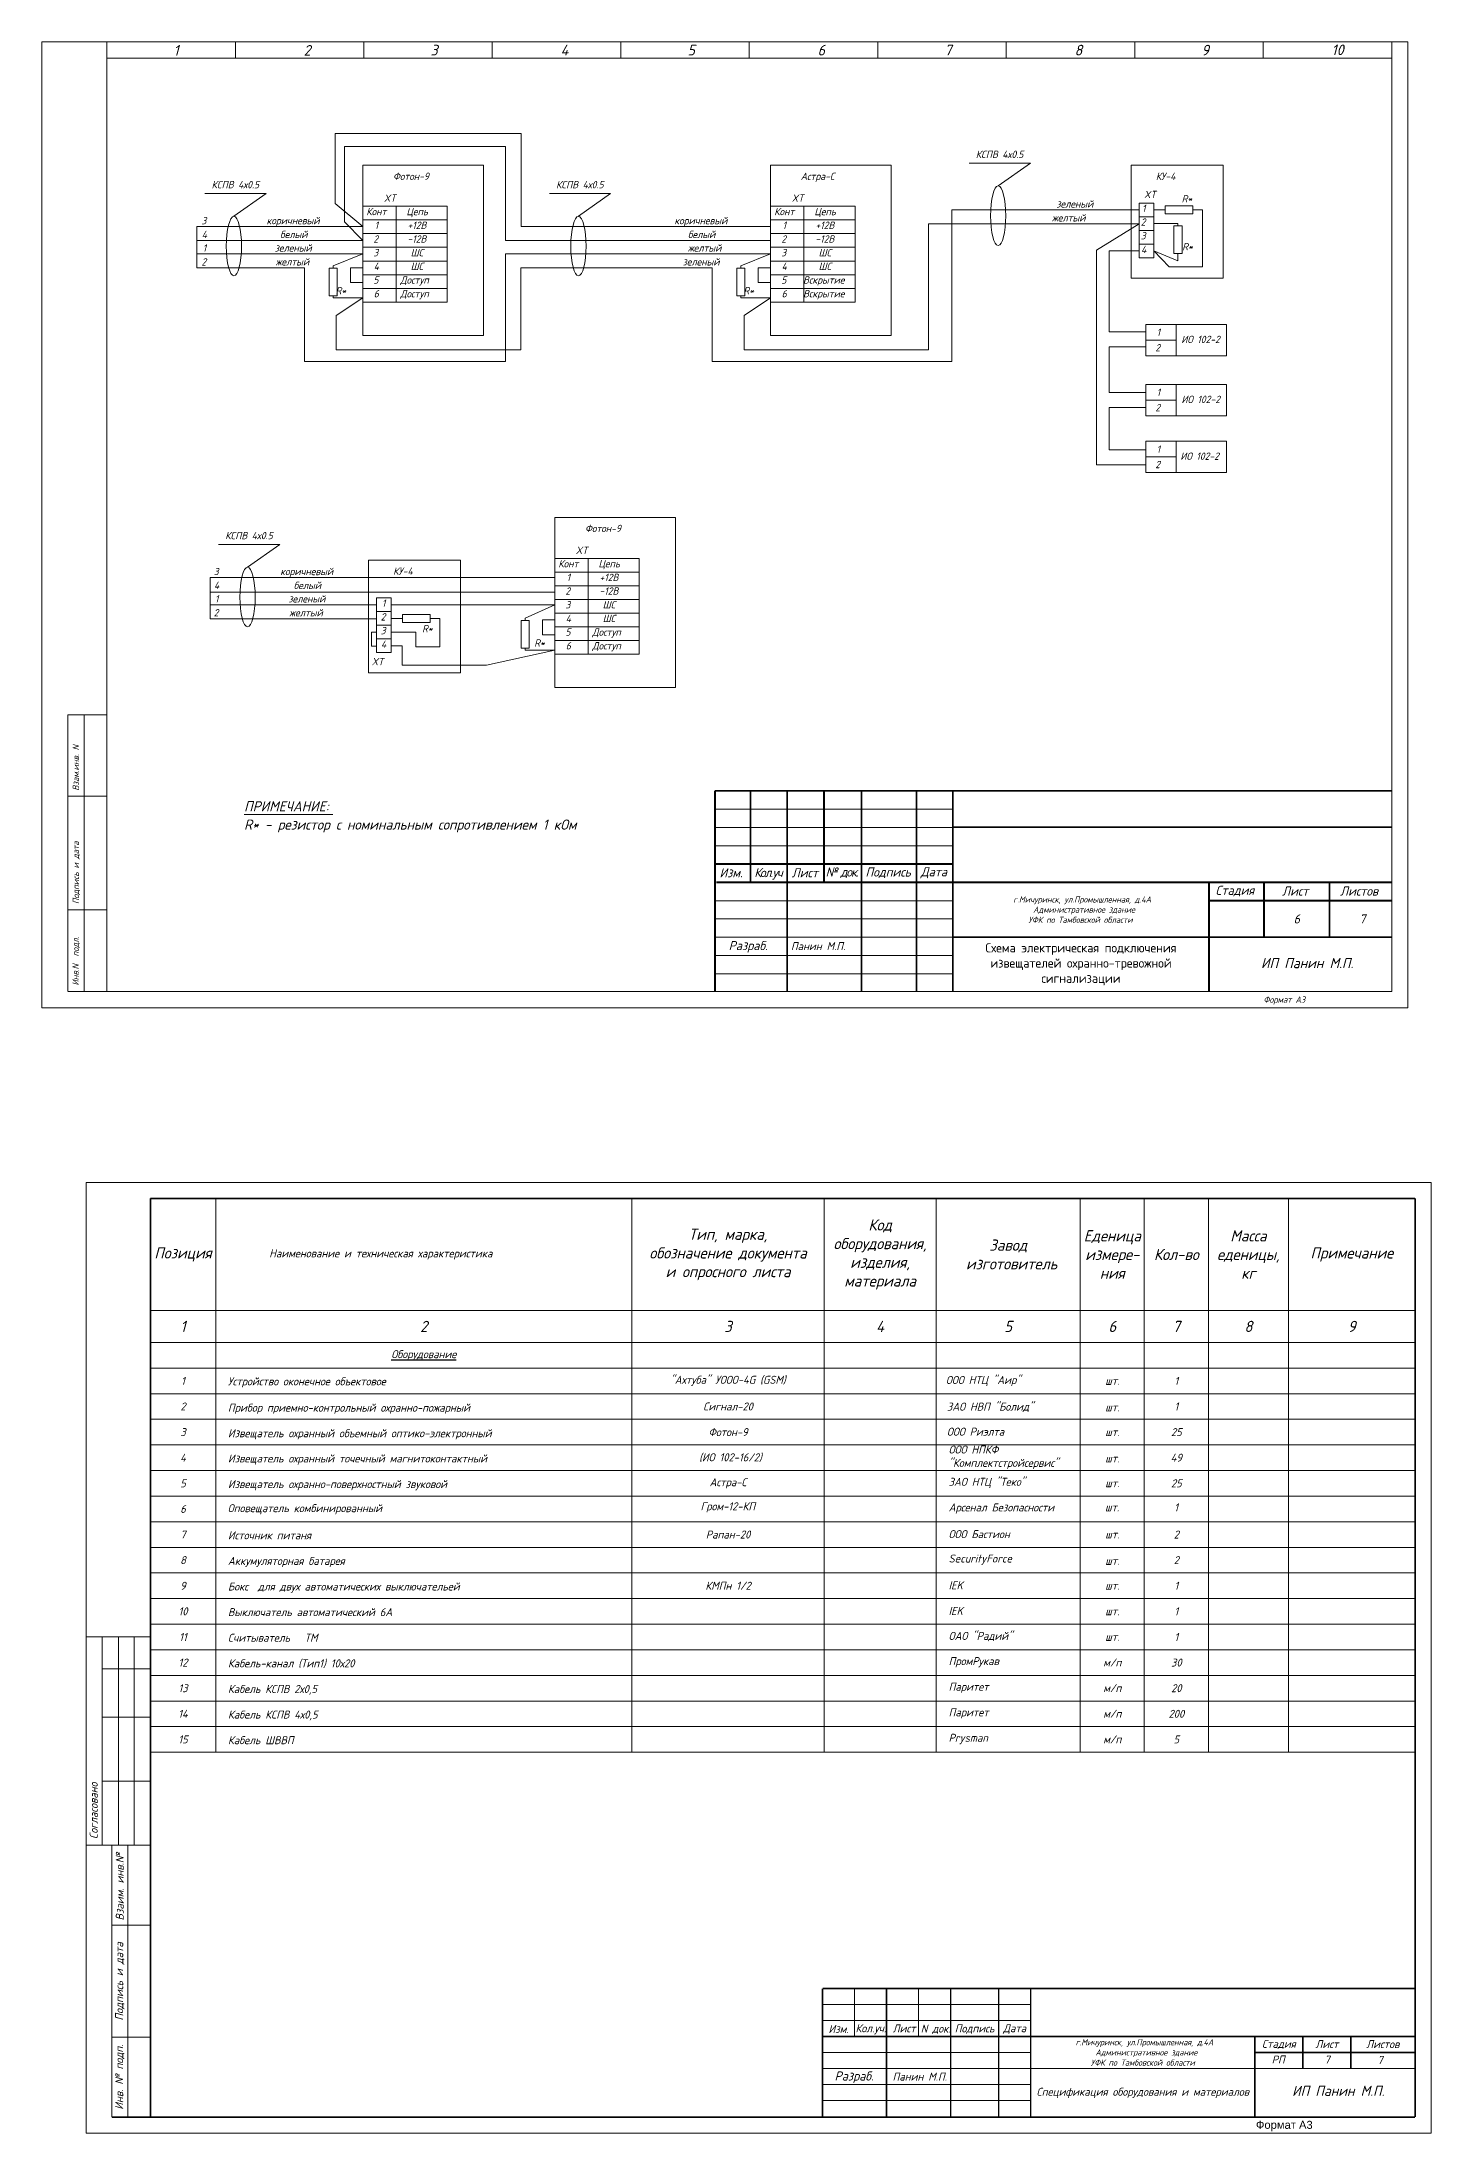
# Model space of a CAD drawing. Header units: inches. Extents: x 859 to 2323, y 393 to 1753.
# Drawn here: x 2186.1 to 2322.8, y 946.8 to 1152.6 of the extents above; entities that cross this region are included whole.
import ezdxf

# ---------------------------------------------------------------- set-up
doc = ezdxf.new("R2010")
doc.units = ezdxf.units.IN
doc.header["$MEASUREMENT"] = 0
doc.linetypes.add('Caddy_Solid', pattern=[0])
doc.linetypes.add('НЕВИДИМАЯ', pattern=[9.525, 6.35, -3.175])
doc.layers.add('DESC', color=7, linetype='Continuous')
doc.styles.get("Standard").update_dxf_attribs({"font": 'GOST_Common Italic_0.ttf'})

msp = doc.modelspace()

# ---------------------------------------------------------------- linework, layer by layer
at = {"layer": 'DESC', "linetype": 'Caddy_Solid', "lineweight": 15}
for p, q in [((2192.49, 1151.01), (2192.49, 1152.61)), ((2205.13, 1151.01), (2205.13, 1152.61)), ((2217.77, 1151.01), (2217.77, 1152.61)), ((2230.41, 1151.01), (2230.41, 1152.61)), ((2243.05, 1151.01), (2243.05, 1152.61)), ((2255.69, 1151.01), (2255.69, 1152.61)), ((2268.33, 1151.01), (2268.33, 1152.61)), ((2280.97, 1151.01), (2280.97, 1152.61)), ((2293.61, 1151.01), (2293.61, 1152.61)), ((2306.25, 1151.01), (2306.25, 1152.61)), ((2318.89, 1151.01), (2318.89, 1152.61)), ((2192.49, 1150.99), (2318.89, 1150.99)), ((2192.49, 1150.99), (2192.49, 1059.17)), ((2318.89, 1150.99), (2318.89, 1059.17)), ((2188.65, 1059.19), (2188.65, 1086.39)), ((2188.65, 1086.39), (2192.49, 1086.39)), ((2190.25, 1086.39), (2190.25, 1059.19)), ((2188.65, 1078.37), (2192.49, 1078.37)), ((2188.65, 1067.19), (2192.49, 1067.19)), ((2318.89, 1059.17), (2188.65, 1059.17))]:
    msp.add_line(p, q, dxfattribs=at)
at = {"layer": 'DESC', "color": 0, "lineweight": 15}
for p, q in [((2214.95, 1136.7), (2214.95, 1143.6)), ((2214.95, 1143.6), (2233.26, 1143.6)), ((2215.88, 1134.91), (2215.88, 1142.3)), ((2215.88, 1142.3), (2231.69, 1142.3)), ((2231.69, 1142.3), (2231.69, 1133.07)), ((2233.26, 1143.6), (2233.26, 1134.44)), ((2283.34, 1140.67), (2277.32, 1140.67)), ((2280.17, 1138.43), (2283.34, 1140.67)), ((2208.16, 1137.69), (2202.14, 1137.69)), ((2204.99, 1135.45), (2208.16, 1137.69)), ((2217.66, 1134.44), (2214.95, 1136.7)), ((2217.66, 1136.43), (2220.94, 1136.43)), ((2220.94, 1136.43), (2220.94, 1135.08)), ((2220.94, 1136.43), (2225.97, 1136.43)), ((2225.97, 1136.43), (2225.97, 1135.08)), ((2242.05, 1137.69), (2236.02, 1137.69)), ((2238.88, 1135.45), (2242.05, 1137.69)), ((2257.79, 1136.43), (2261.07, 1136.43)), ((2261.07, 1136.43), (2261.07, 1135.08)), ((2261.07, 1136.43), (2266.09, 1136.43)), ((2266.09, 1136.43), (2266.09, 1135.08)), ((2275.6, 1121.16), (2275.6, 1136.08)), ((2275.6, 1136.08), (2282.54, 1136.08)), ((2294.03, 1136.08), (2282.54, 1136.08)), ((2294.03, 1136.74), (2295.49, 1136.74)), ((2294.03, 1136.74), (2294.03, 1131.36)), ((2295.49, 1136.74), (2295.49, 1135.4)), ((2296.42, 1136.07), (2295.49, 1136.07)), ((2296.61, 1136.07), (2296.42, 1136.07)), ((2299.33, 1136.46), (2296.61, 1136.46)), ((2296.61, 1136.46), (2296.61, 1135.68)), ((2299.33, 1135.68), (2299.33, 1136.46)), ((2299.33, 1136.07), (2299.57, 1136.07)), ((2299.57, 1136.07), (2300.29, 1136.07)), ((2300.29, 1136.07), (2300.29, 1130.48)), ((2217.66, 1134.44), (2201.33, 1134.44)), ((2201.33, 1134.44), (2201.33, 1130.38)), ((2217.66, 1133.07), (2215.88, 1134.91)), ((2220.94, 1135.08), (2217.66, 1135.08)), ((2217.66, 1135.08), (2220.94, 1135.08)), ((2225.97, 1135.08), (2220.94, 1135.08)), ((2220.94, 1135.08), (2220.94, 1133.74)), ((2220.94, 1135.08), (2225.97, 1135.08)), ((2225.97, 1135.08), (2225.97, 1133.74)), ((2233.26, 1134.44), (2246.29, 1134.44)), ((2257.79, 1134.44), (2246.29, 1134.44)), ((2261.07, 1135.08), (2257.79, 1135.08)), ((2257.79, 1135.08), (2261.07, 1135.08)), ((2266.09, 1135.08), (2261.07, 1135.08)), ((2261.07, 1135.08), (2261.07, 1133.74)), ((2261.07, 1135.08), (2266.09, 1135.08)), ((2266.09, 1135.08), (2266.09, 1133.74)), ((2273.33, 1122.3), (2273.33, 1134.71)), ((2273.33, 1134.71), (2282.54, 1134.71)), ((2294.03, 1134.71), (2282.54, 1134.71)), ((2294.03, 1134.71), (2289.84, 1132.1)), ((2295.49, 1135.4), (2294.03, 1135.4)), ((2294.03, 1135.4), (2295.49, 1135.4)), ((2295.49, 1134.05), (2294.03, 1134.05)), ((2294.03, 1134.05), (2295.49, 1134.05)), ((2295.49, 1135.4), (2295.49, 1134.05)), ((2295.49, 1134.73), (2297.86, 1134.73)), ((2295.49, 1134.05), (2295.49, 1132.71)), ((2296.61, 1135.68), (2299.33, 1135.68)), ((2298.26, 1134.49), (2297.47, 1134.49)), ((2297.47, 1134.49), (2297.47, 1131.77)), ((2297.86, 1134.73), (2297.86, 1134.67)), ((2297.86, 1134.49), (2297.86, 1134.68)), ((2298.26, 1131.77), (2298.26, 1134.49)), ((2217.66, 1133.07), (2201.33, 1133.07)), ((2220.94, 1133.74), (2217.66, 1133.74)), ((2217.66, 1133.74), (2220.94, 1133.74)), ((2220.94, 1132.39), (2217.66, 1132.39)), ((2217.66, 1132.39), (2220.94, 1132.39)), ((2225.97, 1133.74), (2220.94, 1133.74)), ((2220.94, 1133.74), (2220.94, 1132.39)), ((2220.94, 1133.74), (2225.97, 1133.74)), ((2225.97, 1132.39), (2220.94, 1132.39)), ((2220.94, 1132.39), (2220.94, 1131.04)), ((2220.94, 1132.39), (2225.97, 1132.39)), ((2225.97, 1133.74), (2225.97, 1132.39)), ((2225.97, 1132.39), (2225.97, 1131.04)), ((2231.69, 1133.07), (2246.68, 1133.07)), ((2257.79, 1133.07), (2246.29, 1133.07)), ((2261.07, 1133.74), (2257.79, 1133.74)), ((2257.79, 1133.74), (2261.07, 1133.74)), ((2261.07, 1132.39), (2257.79, 1132.39)), ((2257.79, 1132.39), (2261.07, 1132.39)), ((2266.09, 1133.74), (2261.07, 1133.74)), ((2261.07, 1133.74), (2261.07, 1132.39)), ((2261.07, 1133.74), (2266.09, 1133.74)), ((2266.09, 1132.39), (2261.07, 1132.39)), ((2261.07, 1132.39), (2261.07, 1131.04)), ((2261.07, 1132.39), (2266.09, 1132.39)), ((2266.09, 1133.74), (2266.09, 1132.39)), ((2266.09, 1132.39), (2266.09, 1131.04)), ((2289.84, 1132.1), (2289.84, 1110.98)), ((2291.09, 1124.06), (2291.09, 1132.03)), ((2291.09, 1132.03), (2294.03, 1132.03)), ((2295.49, 1132.71), (2294.03, 1132.71)), ((2294.03, 1132.71), (2295.49, 1132.71)), ((2295.49, 1132.71), (2295.49, 1131.36)), ((2296.98, 1130.48), (2295.49, 1132.03)), ((2297.86, 1131.07), (2295.49, 1132.03)), ((2217.66, 1131.74), (2201.33, 1131.74)), ((2211.92, 1130.38), (2201.33, 1130.38)), ((2211.92, 1130.38), (2211.92, 1121.16)), ((2214.35, 1130.33), (2214.35, 1127.61)), ((2215.13, 1130.33), (2214.35, 1130.33)), ((2214.74, 1130.57), (2217.66, 1131.74)), ((2214.74, 1130.33), (2214.74, 1130.57)), ((2215.13, 1127.61), (2215.13, 1130.33)), ((2217.66, 1130.38), (2216.45, 1130.38)), ((2216.45, 1130.38), (2216.45, 1128.94)), ((2220.94, 1131.04), (2217.66, 1131.04)), ((2217.66, 1131.04), (2220.94, 1131.04)), ((2225.97, 1131.04), (2220.94, 1131.04)), ((2220.94, 1131.04), (2220.94, 1129.7)), ((2220.94, 1131.04), (2225.97, 1131.04)), ((2225.97, 1131.04), (2225.97, 1129.7)), ((2231.69, 1121.16), (2231.69, 1131.74)), ((2231.69, 1131.74), (2246.29, 1131.74)), ((2233.21, 1122.3), (2233.21, 1130.38)), ((2233.21, 1130.38), (2246.29, 1130.38)), ((2257.79, 1131.74), (2246.29, 1131.74)), ((2252.04, 1130.38), (2246.29, 1130.38)), ((2252.04, 1130.38), (2252.04, 1121.16)), ((2254.47, 1130.33), (2254.47, 1127.61)), ((2255.26, 1130.33), (2254.47, 1130.33)), ((2254.87, 1130.57), (2257.79, 1131.74)), ((2254.87, 1130.33), (2254.87, 1130.57)), ((2255.26, 1127.61), (2255.26, 1130.33)), ((2257.79, 1130.38), (2256.57, 1130.38)), ((2256.57, 1130.38), (2256.57, 1128.94)), ((2261.07, 1131.04), (2257.79, 1131.04)), ((2257.79, 1131.04), (2261.07, 1131.04)), ((2266.09, 1131.04), (2261.07, 1131.04)), ((2261.07, 1131.04), (2261.07, 1129.7)), ((2261.07, 1131.04), (2266.09, 1131.04)), ((2266.09, 1131.04), (2266.09, 1129.7)), ((2294.03, 1131.36), (2295.49, 1131.36)), ((2300.29, 1130.48), (2296.98, 1130.48)), ((2297.47, 1131.77), (2298.26, 1131.77)), ((2297.86, 1131.77), (2297.86, 1131.53)), ((2297.86, 1131.53), (2297.86, 1131.07)), ((2216.45, 1128.94), (2217.66, 1128.94)), ((2220.94, 1129.7), (2217.66, 1129.7)), ((2217.66, 1129.7), (2220.94, 1129.7)), ((2220.94, 1128.35), (2217.66, 1128.35)), ((2217.66, 1128.35), (2220.94, 1128.35)), ((2225.97, 1129.7), (2220.94, 1129.7)), ((2220.94, 1129.7), (2220.94, 1128.35)), ((2220.94, 1129.7), (2225.97, 1129.7)), ((2225.97, 1128.35), (2220.94, 1128.35)), ((2220.94, 1128.35), (2220.94, 1127)), ((2220.94, 1128.35), (2225.97, 1128.35)), ((2225.97, 1129.7), (2225.97, 1128.35)), ((2225.97, 1128.35), (2225.97, 1127)), ((2256.57, 1128.94), (2257.79, 1128.94)), ((2261.07, 1129.7), (2257.79, 1129.7)), ((2257.79, 1129.7), (2261.07, 1129.7)), ((2261.07, 1128.35), (2257.79, 1128.35)), ((2257.79, 1128.35), (2261.07, 1128.35)), ((2266.09, 1129.7), (2261.07, 1129.7)), ((2261.07, 1129.7), (2261.07, 1128.35)), ((2261.07, 1129.7), (2266.09, 1129.7)), ((2266.09, 1128.35), (2261.07, 1128.35)), ((2261.07, 1128.35), (2261.07, 1127)), ((2261.07, 1128.35), (2266.09, 1128.35)), ((2266.09, 1129.7), (2266.09, 1128.35)), ((2266.09, 1128.35), (2266.09, 1127)), ((2214.35, 1127.61), (2215.13, 1127.61)), ((2214.74, 1127.61), (2214.74, 1127.42)), ((2214.74, 1127.42), (2217.66, 1127.42)), ((2217.66, 1127.42), (2215.06, 1125.67)), ((2215.06, 1125.67), (2215.06, 1122.3)), ((2220.94, 1127), (2217.66, 1127)), ((2225.97, 1127), (2220.94, 1127)), ((2254.47, 1127.61), (2255.26, 1127.61)), ((2254.87, 1127.61), (2254.87, 1127.42)), ((2254.87, 1127.42), (2257.79, 1127.42)), ((2257.79, 1127.42), (2255.18, 1125.67)), ((2255.18, 1125.67), (2255.18, 1122.3)), ((2261.07, 1127), (2257.79, 1127)), ((2266.09, 1127), (2261.07, 1127)), ((2294.71, 1124.06), (2291.09, 1124.06)), ((2215.06, 1122.3), (2233.21, 1122.3)), ((2255.18, 1122.3), (2273.33, 1122.3)), ((2291.09, 1118.09), (2291.09, 1122.59)), ((2291.09, 1122.59), (2294.71, 1122.59)), ((2294.71, 1123.27), (2297.67, 1123.27)), ((2211.92, 1121.16), (2231.69, 1121.16)), ((2252.04, 1121.16), (2275.6, 1121.16)), ((2294.71, 1118.09), (2291.09, 1118.09)), ((2291.09, 1112.46), (2291.09, 1116.64)), ((2291.09, 1116.64), (2294.71, 1116.64)), ((2294.71, 1117.36), (2297.67, 1117.36)), ((2294.71, 1112.46), (2291.09, 1112.46)), ((2294.71, 1111.77), (2297.67, 1111.77)), ((2289.84, 1110.98), (2294.71, 1110.98)), ((2209.5, 1103.16), (2203.47, 1103.16)), ((2206.33, 1100.92), (2209.5, 1103.16)), ((2236.55, 1101.78), (2239.83, 1101.78)), ((2239.83, 1101.78), (2239.83, 1100.43)), ((2239.83, 1101.78), (2244.86, 1101.78)), ((2244.86, 1101.78), (2244.86, 1100.43)), ((2236.55, 1099.91), (2202.66, 1099.91)), ((2202.66, 1099.91), (2202.66, 1095.85)), ((2239.83, 1100.43), (2236.55, 1100.43)), ((2236.55, 1100.43), (2239.83, 1100.43)), ((2239.83, 1099.09), (2236.55, 1099.09)), ((2236.55, 1099.09), (2239.83, 1099.09)), ((2244.86, 1100.43), (2239.83, 1100.43)), ((2239.83, 1100.43), (2239.83, 1099.09)), ((2239.83, 1100.43), (2244.86, 1100.43)), ((2244.86, 1099.09), (2239.83, 1099.09)), ((2239.83, 1099.09), (2239.83, 1097.74)), ((2239.83, 1099.09), (2244.86, 1099.09)), ((2244.86, 1100.43), (2244.86, 1099.09)), ((2244.86, 1099.09), (2244.86, 1097.74)), ((2236.55, 1098.46), (2202.66, 1098.46)), ((2219, 1097.21), (2202.66, 1097.21)), ((2219, 1097.9), (2220.46, 1097.9)), ((2219, 1097.9), (2219, 1092.51)), ((2220.46, 1097.9), (2220.46, 1096.55)), ((2220.46, 1097.22), (2236.55, 1097.22)), ((2233.63, 1095.9), (2236.55, 1097.22)), ((2239.83, 1097.74), (2236.55, 1097.74)), ((2236.55, 1097.74), (2239.83, 1097.74)), ((2244.86, 1097.74), (2239.83, 1097.74)), ((2239.83, 1097.74), (2239.83, 1096.39)), ((2239.83, 1097.74), (2244.86, 1097.74)), ((2244.86, 1097.74), (2244.86, 1096.39)), ((2219, 1095.85), (2202.66, 1095.85)), ((2220.46, 1096.55), (2219, 1096.55)), ((2219, 1096.55), (2220.46, 1096.55)), ((2220.46, 1095.2), (2219, 1095.2)), ((2219, 1095.2), (2220.46, 1095.2)), ((2220.46, 1096.55), (2220.46, 1095.2)), ((2221.39, 1095.88), (2220.46, 1095.88)), ((2220.46, 1095.2), (2220.46, 1093.86)), ((2221.58, 1095.88), (2221.39, 1095.88)), ((2224.3, 1096.27), (2221.58, 1096.27)), ((2221.58, 1096.27), (2221.58, 1095.49)), ((2221.58, 1095.49), (2224.3, 1095.49)), ((2224.3, 1095.49), (2224.3, 1096.27)), ((2224.3, 1095.88), (2224.54, 1095.88)), ((2224.54, 1095.88), (2225.26, 1095.88)), ((2225.26, 1095.88), (2225.26, 1093.08)), ((2233.24, 1095.66), (2233.24, 1092.94)), ((2234.02, 1095.66), (2233.24, 1095.66)), ((2233.63, 1095.66), (2233.63, 1095.9)), ((2234.02, 1092.94), (2234.02, 1095.66)), ((2236.55, 1095.72), (2235.34, 1095.72)), ((2235.34, 1095.72), (2235.34, 1094.27)), ((2239.83, 1096.39), (2236.55, 1096.39)), ((2236.55, 1096.39), (2239.83, 1096.39)), ((2239.83, 1095.05), (2236.55, 1095.05)), ((2236.55, 1095.05), (2239.83, 1095.05)), ((2244.86, 1096.39), (2239.83, 1096.39)), ((2239.83, 1096.39), (2239.83, 1095.05)), ((2239.83, 1096.39), (2244.86, 1096.39)), ((2244.86, 1095.05), (2239.83, 1095.05)), ((2239.83, 1095.05), (2239.83, 1093.7)), ((2239.83, 1095.05), (2244.86, 1095.05)), ((2244.86, 1096.39), (2244.86, 1095.05)), ((2244.86, 1095.05), (2244.86, 1093.7)), ((2219, 1094.51), (2218.52, 1094.51)), ((2218.52, 1094.51), (2218.52, 1093.15)), ((2218.52, 1093.15), (2219, 1093.15)), ((2220.46, 1093.86), (2219, 1093.86)), ((2219, 1093.86), (2220.46, 1093.86)), ((2222.89, 1094.53), (2220.46, 1094.53)), ((2220.46, 1093.86), (2220.46, 1092.51)), ((2220.46, 1093.18), (2221.54, 1093.18)), ((2221.54, 1093.18), (2221.54, 1091.29)), ((2222.89, 1093.08), (2222.89, 1094.53)), ((2225.26, 1093.08), (2222.89, 1093.08)), ((2229.84, 1091.29), (2236.55, 1092.76)), ((2233.24, 1092.94), (2234.02, 1092.94)), ((2233.63, 1092.94), (2233.63, 1092.76)), ((2233.63, 1092.76), (2236.55, 1092.76)), ((2235.34, 1094.27), (2236.55, 1094.27)), ((2239.83, 1093.7), (2236.55, 1093.7)), ((2236.55, 1093.7), (2239.83, 1093.7)), ((2244.86, 1093.7), (2239.83, 1093.7)), ((2239.83, 1093.7), (2239.83, 1092.36)), ((2239.83, 1093.7), (2244.86, 1093.7)), ((2244.86, 1093.7), (2244.86, 1092.36)), ((2219, 1092.51), (2220.46, 1092.51)), ((2221.54, 1091.29), (2229.84, 1091.29)), ((2239.83, 1092.36), (2236.55, 1092.36)), ((2244.86, 1092.36), (2239.83, 1092.36)), ((2205.99, 1076.59), (2214.71, 1076.59))]:
    msp.add_line(p, q, dxfattribs=at)
at = {"layer": 'DESC', "color": 7, "lineweight": 15}
for p, q in [((2252.32, 1077.11), (2275.72, 1077.11)), ((2252.32, 1075.31), (2275.72, 1075.31)), ((2252.32, 1066.31), (2275.72, 1066.31)), ((2252.32, 1064.51), (2275.72, 1064.51)), ((2252.32, 1062.71), (2275.72, 1062.71)), ((2252.29, 1060.91), (2275.72, 1060.91)), ((2190.47, 946.82), (2190.47, 1040.38)), ((2190.47, 1040.38), (2322.77, 1040.38)), ((2322.77, 1040.38), (2322.77, 946.82)), ((2203.2, 1038.8), (2203.2, 984.31)), ((2244.15, 1038.8), (2244.15, 984.31)), ((2263.05, 1038.8), (2263.05, 984.31)), ((2274.07, 1038.8), (2274.07, 984.31)), ((2288.25, 1038.8), (2288.25, 984.31)), ((2294.55, 1038.8), (2294.55, 984.31)), ((2300.85, 1038.8), (2300.85, 984.31)), ((2308.72, 1038.8), (2308.72, 984.31)), ((2196.77, 1027.78), (2321.19, 1027.78)), ((2196.77, 1024.63), (2321.19, 1024.63)), ((2196.77, 1022.11), (2321.19, 1022.11)), ((2196.77, 1019.59), (2321.19, 1019.59)), ((2196.77, 1017.07), (2321.19, 1017.07)), ((2196.77, 1014.55), (2321.19, 1014.55)), ((2196.77, 1012.03), (2321.19, 1012.03)), ((2196.77, 1009.51), (2321.19, 1009.51)), ((2196.77, 1006.99), (2321.19, 1006.99)), ((2196.77, 1004.47), (2321.19, 1004.47)), ((2196.77, 1001.95), (2321.19, 1001.95)), ((2196.77, 999.43), (2321.19, 999.43)), ((2196.77, 996.91), (2321.19, 996.91)), ((2196.77, 994.39), (2321.19, 994.39)), ((2196.77, 991.87), (2321.19, 991.87)), ((2196.77, 989.35), (2321.19, 989.35)), ((2196.77, 986.83), (2321.19, 986.83)), ((2196.77, 984.31), (2321.19, 984.31)), ((2266.05, 961.06), (2266.05, 956.34)), ((2272.35, 961.06), (2272.35, 956.34)), ((2262.9, 959.49), (2283.37, 959.49)), ((2262.9, 957.91), (2283.37, 957.91)), ((2262.9, 954.76), (2283.37, 954.76)), ((2262.9, 953.19), (2283.37, 953.19)), ((2283.37, 953.19), (2321.17, 953.19)), ((2262.9, 951.61), (2283.37, 951.61)), ((2262.9, 950.04), (2283.37, 950.04)), ((2322.77, 946.82), (2190.47, 946.82))]:
    msp.add_line(p, q, dxfattribs=at)
at = {"layer": 'DESC', "color": 7, "linetype": 'Continuous', "lineweight": 15}
for p, q in [((2252.38, 1073.51), (2275.75, 1073.51)), ((2252.38, 1068.07), (2275.65, 1068.07))]:
    msp.add_line(p, q, dxfattribs=at)
at = {"layer": 'DESC', "lineweight": 15}
for p, q in [((2196.77, 995.65), (2190.47, 995.65)), ((2192.04, 995.65), (2192.04, 975.17)), ((2193.62, 995.65), (2193.62, 975.17)), ((2195.19, 995.65), (2195.19, 975.17)), ((2196.77, 992.5), (2192.04, 992.5)), ((2196.77, 987.77), (2192.04, 987.77)), ((2196.77, 981.47), (2192.04, 981.47)), ((2196.77, 975.17), (2190.47, 975.17)), ((2192.99, 975.17), (2192.99, 948.4)), ((2192.99, 975.17), (2196.77, 975.17)), ((2194.56, 975.17), (2194.56, 948.4)), ((2192.99, 967.3), (2196.77, 967.3)), ((2192.99, 956.27), (2196.77, 956.27))]:
    msp.add_line(p, q, dxfattribs=at)
msp.add_lwpolyline([(2186.09, 1057.57), (2320.49, 1057.57), (2320.49, 1152.61), (2186.09, 1152.61)], close=True, dxfattribs=at)
at = {"layer": 'DESC', "color": 0, "lineweight": 15}
for points in [[(2217.66, 1140.47), (2229.54, 1140.47), (2229.54, 1123.73), (2217.66, 1123.73)], [(2257.79, 1140.47), (2269.66, 1140.47), (2269.66, 1123.73), (2257.79, 1123.73)], [(2293.26, 1129.37), (2302.3, 1129.37), (2302.3, 1140.47), (2293.26, 1140.47)], [(2294.71, 1124.81), (2302.64, 1124.81), (2302.64, 1121.72), (2294.71, 1121.72)], [(2294.71, 1124.81), (2297.67, 1124.81), (2297.67, 1121.72), (2294.71, 1121.72)], [(2294.71, 1118.9), (2302.64, 1118.9), (2302.64, 1115.82), (2294.71, 1115.82)], [(2294.71, 1118.9), (2297.67, 1118.9), (2297.67, 1115.82), (2294.71, 1115.82)], [(2294.71, 1113.31), (2302.64, 1113.31), (2302.64, 1110.23), (2294.71, 1110.23)], [(2294.71, 1113.31), (2297.67, 1113.31), (2297.67, 1110.23), (2294.71, 1110.23)], [(2236.55, 1105.82), (2248.43, 1105.82), (2248.43, 1089.08), (2236.55, 1089.08)], [(2218.23, 1090.52), (2227.27, 1090.52), (2227.27, 1101.62), (2218.23, 1101.62)]]:
    msp.add_lwpolyline(points, close=True, dxfattribs=at)
at = {"layer": 'DESC', "color": 7, "lineweight": 15}
for points, const_width in [([(2252.32, 1078.91), (2318.89, 1078.91)], 0.18), ([(2252.32, 1078.91), (2252.32, 1059.17)], 0.18), ([(2259.41, 1078.91), (2259.41, 1059.17)], 0.18), ([(2266.72, 1078.91), (2266.72, 1059.17)], 0.18), ([(2272.14, 1078.86), (2272.14, 1059.17)], 0.18), ([(2275.72, 1078.91), (2275.72, 1059.17)], 0.18), ([(2275.73, 1075.34), (2318.89, 1075.34)], 0.18), ([(2252.32, 1071.71), (2275.72, 1071.71)], 0.18), ([(2275.72, 1068.11), (2275.72, 1068.11)], 0.072), ([(2300.92, 1069.88), (2300.92, 1059.17)], 0.18), ([(2300.92, 1068.11), (2318.89, 1068.11)], 0.18), ([(2306.32, 1069.88), (2306.32, 1064.51)], 0.18), ([(2275.72, 1064.51), (2318.89, 1064.51)], 0.18), ([(2196.77, 1038.8), (2196.77, 948.4), (2321.19, 948.4)], 0.158), ([(2321.19, 1038.8), (2196.77, 1038.8)], 0.158), ([(2321.19, 948.4), (2321.19, 1038.8)], 0.158), ([(2262.9, 961.06), (2262.9, 948.46)], 0.158), ([(2262.9, 961.06), (2321.17, 961.06)], 0.158), ([(2269.2, 961.06), (2269.2, 948.4)], 0.158), ([(2275.5, 961.06), (2275.5, 948.46)], 0.158), ([(2280.22, 961.06), (2280.22, 948.46)], 0.158), ([(2283.37, 961.06), (2283.37, 948.46)], 0.158), ([(2262.9, 956.34), (2321.17, 956.34)], 0.158), ([(2305.42, 948.4), (2305.42, 956.34)], 0.158), ([(2310.15, 953.19), (2310.15, 956.34)], 0.158), ([(2314.87, 953.19), (2314.87, 956.34)], 0.158), ([(2305.42, 954.76), (2321.17, 954.76)], 0.158)]:
    msp.add_lwpolyline(points, dxfattribs=dict(at, const_width=const_width))
at = {"layer": 'DESC', "color": 7, "linetype": 'Continuous', "lineweight": 15, "const_width": 0.18}
for points in [[(2255.8, 1070.01), (2255.8, 1078.91)], [(2263.04, 1069.9), (2263.04, 1078.91)], [(2252.45, 1069.9), (2318.89, 1069.9)]]:
    msp.add_lwpolyline(points, dxfattribs=at)
at = {"layer": 'DESC', "linetype": 'Continuous', "lineweight": 15, "const_width": 0.18}
msp.add_lwpolyline([(2312.77, 1069.9), (2312.77, 1064.51)], dxfattribs=at)
at = {"layer": 'DESC', "lineweight": 15, "const_width": 0.158}
msp.add_lwpolyline([(2192.99, 948.4), (2196.77, 948.4)], dxfattribs=at)
at = {"layer": 'DESC', "color": 0, "lineweight": 15}
for centre in [(2280.17, 1135.5), (2204.99, 1132.51), (2238.88, 1132.51), (2206.33, 1097.98)]:
    msp.add_ellipse(centre, major_axis=(0, -2.93), ratio=0.255671, dxfattribs=at)

# ---------------------------------------------------------------- texts
at = {"layer": 'DESC', "lineweight": 15}
for s, height, p in [('1', 1.05, (2199.05, 1151.25)), ('2', 1.05, (2211.85, 1151.25)), ('3', 1.05, (2224.33, 1151.27)), ('4', 1.05, (2237.13, 1151.27)), ('5', 1.05, (2249.61, 1151.27)), ('6', 1.05, (2262.41, 1151.27)), ('7', 1.05, (2274.89, 1151.27)), ('8', 1.05, (2287.69, 1151.27)), ('9', 1.05, (2300.17, 1151.27)), ('10', 1.048, (2312.97, 1151.3)), ('Формат А3', 0.629, (2306.27, 1058.05))]:
    msp.add_text(s, height=height, dxfattribs=at).set_placement(p)
for s, p in [('Взам.инв. N', (2189.76, 1078.92)), ('Подпись и дата', (2189.76, 1067.77)), ('Инв.N  подл.', (2189.73, 1059.75))]:
    msp.add_text(s, height=0.6288, rotation=90, dxfattribs=at).set_placement(p)
at = {"layer": 'DESC', "color": 7}
for s, height, p in [('Устройство оконечное объектовое ', 0.7875, (2204.4, 1020.41)), ('Прибор приемно-контрольный охранно-пожарный ', 0.7875, (2204.4, 1017.82)), ('Извещатель охранный объемный оптико-электронный ', 0.7875, (2204.4, 1015.3)), ('Извещатель охранный точечный магнитоконтактный', 0.7875, (2204.4, 1012.82)), ('Извещатель охранно-поверхностный звуковой ', 0.7875, (2204.4, 1010.3)), ('Оповещатель комбинированный ', 0.7875, (2204.38, 1007.93)), ('Источник питаня ', 0.7875, (2204.4, 1005.26)), ('Аккумуляторная батарея ', 0.7875, (2204.4, 1002.74)), ('Бокс  для двух автоматических выключательей', 0.7875, (2204.4, 1000.22)), ('Выключатель автоматический 6А', 0.7875, (2204.4, 997.7)), ('Считыватель   ТМ', 0.7875, (2204.4, 995.18)), ('Кабель-канал (Тип1) 10х20', 0.7875, (2204.4, 992.66)), ('Кабель КСПВ 2х0,5', 0.7875, (2204.4, 990.14)), ('Кабель КСПВ 4х0,5', 0.7875, (2204.4, 987.62)), ('Кабель ШВВП', 0.7875, (2204.4, 985.1)), ('Кол.уч.', 0.787, (2266.14, 956.75)), ('Лист', 0.787, (2269.79, 956.74)), ('N док.', 0.787, (2272.56, 956.72)), ('РП', 0.787, (2307.08, 953.68)), ('7', 0.787, (2312.27, 953.68)), ('7', 0.787, (2317.48, 953.64))]:
    msp.add_text(s, height=height, dxfattribs=at).set_placement(p)
at = {"layer": 'DESC', "color": 0, "lineweight": 15, "attachment_point": 1}
for s, width, heights, insert, char_height in [('КСПВ 4х0.5', 11.8019, [0.819], (2277.97, 1141.9), 0.72), ('КСПВ 4х0.5', 7.3081, [1.09], (2202.79, 1138.92), 0.72), ('\\pi2.981;Фотон-9', 9.8953, [1.61], (2217.66, 1139.74), 0.72), ('КСПВ 4х0.5', 9.4651, [1.09], (2236.68, 1138.92), 0.72), ('\\pi2.96136;Астра-С', 9.8953, [1.61], (2257.79, 1139.74), 0.72), ('\\pi2.78066;КУ-4', 7.7595, [1.61], (2292.9, 1139.74), 0.72), ('\\pi0.35132;Конт', 2.603, [4.06], (2217.66, 1136.27), 0.72), ('\\pi1.31405;XT', 2.603, [4.06], (2218.43, 1137.59), 0.72), ('\\pi1.02068;Цепь', 4.1599, [4.06], (2220.94, 1136.27), 0.72), ('\\pi0.35132;Конт', 2.603, [4.06], (2257.79, 1136.27), 0.72), ('\\pi1.31405;XT', 2.603, [4.06], (2258.55, 1137.59), 0.72), ('\\pi1.02068;Цепь', 4.1599, [4.06], (2261.07, 1136.27), 0.72), ('зеленый', 2.603, [0.786], (2285.9, 1137.02), 0.72), ('\\pi1.17084;1', 2.603, [4.06], (2293.15, 1136.58), 0.72), ('\\pi1.31405;XT', 2.603, [4.06], (2293.21, 1137.95), 0.72), ('\\pi0.80102;R*', 2.603, [4.06], (2297.42, 1137.53), 0.72), ('\\pi1.04621;3', 2.603, [0.786], (2200.75, 1135.38), 0.72), ('\\pi1.07921;4', 2.603, [0.786], (2200.75, 1134.02), 0.72), ('\\pi-1.32761;коричневый', 2.603, [0.786], (2209.53, 1135.38), 0.72), ('белый', 2.603, [0.786], (2209.53, 1134.02), 0.72), ('\\pi1.17084;1', 2.603, [4.06], (2217.66, 1134.92), 0.72), ('\\pi1.12649;+12В', 4.1599, [4.06], (2220.94, 1134.92), 0.72), ('\\pi-1.32761;коричневый', 2.603, [0.786], (2249.65, 1135.38), 0.72), ('белый', 2.603, [0.786], (2249.65, 1134.02), 0.72), ('\\pi1.17084;1', 2.603, [4.06], (2257.79, 1134.92), 0.72), ('\\pi1.12649;+12В', 4.1599, [4.06], (2261.07, 1134.92), 0.72), ('\\pi-0.43252;желтый', 2.603, [0.786], (2285.9, 1135.65), 0.72), ('\\pi1.04593;2', 2.603, [4.06], (2293.15, 1135.24), 0.72), ('\\pi1.04621;3', 2.603, [4.06], (2293.15, 1133.89), 0.72), ('\\pi1.17084;1', 2.603, [0.786], (2200.75, 1132.69), 0.72), ('\\pi-0.52088;зеленый', 2.603, [0.786], (2209.53, 1132.69), 0.72), ('\\pi1.04593;2', 2.603, [4.06], (2217.66, 1133.57), 0.72), ('\\pi1.04621;3', 2.603, [4.06], (2217.66, 1132.23), 0.72), ('\\pi1.12186;-12В', 4.1599, [4.06], (2220.94, 1133.57), 0.72), ('\\pi1.43549;ШС', 4.1599, [4.06], (2220.94, 1132.23), 0.72), ('желтый', 2.603, [0.786], (2249.65, 1132.69), 0.72), ('\\pi1.04593;2', 2.603, [4.06], (2257.79, 1133.57), 0.72), ('\\pi1.04621;3', 2.603, [4.06], (2257.79, 1132.23), 0.72), ('\\pi1.12186;-12В', 4.1599, [4.06], (2261.07, 1133.57), 0.72), ('\\pi1.43549;ШС', 4.1599, [4.06], (2261.07, 1132.23), 0.72), ('\\pi1.07921;4', 2.603, [4.06], (2293.15, 1132.54), 0.72), ('\\pi0.80102;R*', 2.603, [4.06], (2297.48, 1132.82), 0.72), ('\\pi1.04593;2', 2.603, [0.786], (2200.75, 1131.32), 0.72), ('\\pi-0.43252;желтый', 2.603, [0.786], (2209.53, 1131.32), 0.72), ('\\pi1.07921;4', 2.603, [4.06], (2217.66, 1130.88), 0.72), ('\\pi1.43549;ШС', 4.1599, [4.06], (2220.94, 1130.88), 0.72), ('\\pi-0.52088;зеленый', 2.603, [0.786], (2249.65, 1131.32), 0.72), ('\\pi1.07921;4', 2.603, [4.06], (2257.79, 1130.88), 0.72), ('\\pi1.43549;ШС', 4.1599, [4.06], (2261.07, 1130.88), 0.72), ('\\pi0.80102;R*', 2.603, [4.06], (2214.19, 1128.48), 0.72), ('\\pi1.04839;5', 2.603, [4.06], (2217.66, 1129.54), 0.72), ('\\pi1.08384;6', 2.603, [4.06], (2217.66, 1128.19), 0.72), ('\\pi0.41768;Доступ', 4.1599, [4.06], (2220.94, 1129.54), 0.72), ('\\pi0.41768;Доступ', 4.1599, [4.06], (2220.94, 1128.19), 0.72), ('\\pi0.80102;R*', 2.603, [4.06], (2254.31, 1128.48), 0.72), ('\\pi1.04839;5', 2.603, [4.06], (2257.79, 1129.54), 0.72), ('\\pi1.08384;6', 2.603, [4.06], (2257.79, 1128.19), 0.72), ('\\pi-0.08632;Вскрытие', 4.1599, [4.06], (2261.07, 1129.54), 0.72), ('\\pi-0.08632;Вскрытие', 4.1599, [4.06], (2261.07, 1128.19), 0.72), ('\\pi1.17084;1', 2.603, [4.06], (2294.59, 1124.39), 0.72), ('\\pi0.27252;ИО 102-2', 4.4347, [3.31], (2297.91, 1123.69), 0.72), ('\\pi1.04593;2', 2.603, [4.06], (2294.58, 1122.87), 0.72), ('\\pi1.17084;1', 2.603, [4.06], (2294.59, 1118.48), 0.72), ('\\pi0.27252;ИО 102-2', 4.4347, [3.31], (2297.93, 1117.79), 0.72), ('\\pi1.04593;2', 2.603, [4.06], (2294.58, 1116.97), 0.72), ('\\pi1.04593;2', 2.603, [4.06], (2294.58, 1111.38), 0.72), ('\\pi1.17084;1', 2.603, [4.06], (2294.59, 1112.89), 0.72), ('\\pi0.27252;ИО 102-2', 4.4347, [3.31], (2297.82, 1112.2), 0.72), ('\\pi2.981;Фотон-9', 9.8953, [1.61], (2236.55, 1105.09), 0.72), ('\\pi0.35132;Конт', 2.603, [4.06], (2236.55, 1101.62), 0.72), ('\\pi1.31405;XT', 2.603, [4.06], (2237.31, 1102.94), 0.72), ('\\pi1.02068;Цепь', 4.1599, [4.06], (2239.83, 1101.62), 0.72), ('\\pi1.04621;3', 2.603, [0.786], (2201.95, 1100.85), 0.72), ('\\pi1.07921;4', 2.603, [0.786], (2201.95, 1099.49), 0.72), ('\\pi-1.32761;коричневый', 2.603, [0.786], (2210.87, 1100.85), 0.72), ('белый', 2.603, [0.786], (2210.87, 1099.49), 0.72), ('\\pi2.78066;КУ-4', 7.7595, [1.61], (2217.87, 1100.89), 0.72), ('\\pi1.04593;2', 2.603, [4.06], (2236.55, 1098.93), 0.72), ('\\pi1.17084;1', 2.603, [4.06], (2236.55, 1100.27), 0.72), ('\\pi1.12186;-12В', 4.1599, [4.06], (2239.83, 1098.93), 0.72), ('\\pi1.12649;+12В', 4.1599, [4.06], (2239.83, 1100.27), 0.72), ('\\pi1.17084;1', 2.603, [0.786], (2201.95, 1098.16), 0.72), ('\\pi-0.52088;зеленый', 2.603, [0.786], (2210.87, 1098.16), 0.72), ('\\pi1.17084;1', 2.603, [4.06], (2218.38, 1097.74), 0.72), ('\\pi1.04621;3', 2.603, [4.06], (2236.55, 1097.58), 0.72), ('\\pi1.43549;ШС', 4.1599, [4.06], (2239.83, 1097.58), 0.72), ('\\pi1.04593;2', 2.603, [0.786], (2201.95, 1096.79), 0.72), ('\\pi-0.43252;желтый', 2.603, [0.786], (2210.87, 1096.79), 0.72), ('\\pi1.04593;2', 2.603, [4.06], (2218.38, 1096.39), 0.72), ('\\pi1.04621;3', 2.603, [4.06], (2218.38, 1095.04), 0.72), ('\\pi0.80102;R*', 2.603, [4.06], (2222.7, 1095.23), 0.72), ('\\pi1.04839;5', 2.603, [4.06], (2236.55, 1094.89), 0.72), ('\\pi1.07921;4', 2.603, [4.06], (2236.55, 1096.23), 0.72), ('\\pi0.41768;Доступ', 4.1599, [4.06], (2239.83, 1094.89), 0.72), ('\\pi1.43549;ШС', 4.1599, [4.06], (2239.83, 1096.23), 0.72), ('\\pi1.07921;4', 2.603, [4.06], (2218.38, 1093.7), 0.72), ('\\pi0.80102;R*', 2.603, [4.06], (2233.73, 1093.82), 0.72), ('\\pi1.08384;6', 2.603, [4.06], (2236.55, 1093.54), 0.72), ('\\pi0.41768;Доступ', 4.1599, [4.06], (2239.83, 1093.54), 0.72), ('\\pi1.31405;XT', 2.603, [4.06], (2217.23, 1091.99), 0.72), ('ПРИМЕЧАНИЕ:', 12.0546, [0.819], (2205.99, 1077.89), 1), ('R* - резистор с номинальным сопротивлением 1 кОм', 34.4536, [0.857], (2205.99, 1076.09), 1), ('\\pi22.78276;г.Мичуринск, ул.Промышленная, д.4А\\P\\pi24.36617; Административное здание \\P\\pi24.27003;УФК по Тамбовской области', 59.1919, [0], (2258.88, 1068.52), 0.6), ('\\pi22.78276;г.Мичуринск, ул.Промышленная, д.4А\\P\\pi24.36617; Административное здание \\P\\pi24.27003;УФК по Тамбовской области', 59.1919, [0], (2265.01, 956.07), 0.6)]:
    msp.add_mtext_dynamic_manual_height_columns(s, width=width, gutter_width=1, heights=heights, dxfattribs=dict(at, insert=insert, char_height=char_height))
at = {"layer": 'DESC', "color": 0, "lineweight": 15}
note = msp.add_mtext_dynamic_manual_height_columns('КСПВ ', width=4.7916, gutter_width=1, heights=[0.819, 0], dxfattribs=dict(at, insert=(2204.13, 1104.39), char_height=0.72, attachment_point=1))
for column, words in zip(note.columns.linked_columns, ['4х0.5']):
    column.text = words
at = {"layer": 'DESC', "color": 0, "lineweight": 15, "char_height": 0.9, "attachment_point": 5}
for s, insert, width in [('Изм.', (2253.9, 1070.85), 3.4805), ('{\\T0.85;Кол.уч}', (2257.54, 1070.74), 3.6119), ('Лист', (2261.16, 1070.85), 3.6273), ('{\\T0.85;№ док.}', (2264.81, 1070.85), 3.6803), ('Подпись', (2269.35, 1070.85), 5.4), ('Дата', (2273.85, 1070.85), 3.6), ('Стадия', (2303.46, 1069.05), 5.4), ('Лист', (2309.4, 1069.05), 6.48), ('Листов', (2315.68, 1069.05), 6.0943), ('6', (2309.55, 1066.31), 6.4543), ('7', (2316, 1066.31), 6.4543), ('Разраб.', (2255.58, 1063.56), 7.0924), ('Разраб.', (2266, 952.33), 7.0924)]:
    msp.add_mtext(s, dxfattribs=dict(at, insert=insert, width=width))
at = {"layer": 'DESC', "lineweight": 15}
for s, insert, char_height, width, attachment_point in [('Панин М.П.', (2262.46, 1063.63), 0.787, 6.3, 5), ('{\\fGOST Common|b0|i0|c204|p34;Схема электрическая подключения извещателей охранно-тревожной сигнализации}', (2288.32, 1061.84), 0.9, 25.2, 5), ('ООО НТЦ "Аир"', (2275.03, 1020.83), 0.7875, 14.175, 4), ('Панин М.П.', (2272.46, 952.39), 0.787, 6.3, 5)]:
    msp.add_mtext(s, dxfattribs=dict(at, insert=insert, char_height=char_height, width=width, attachment_point=attachment_point))
at = {"layer": 'DESC', "lineweight": 15, "char_height": 1, "attachment_point": 1}
for insert in [(2301.22, 1062.46), (2304.28, 951.49)]:
    msp.add_mtext_dynamic_manual_height_columns('\\pi4.80835;ИП Панин М.П.', width=17.9743, gutter_width=1, heights=[1.74], dxfattribs=dict(at, insert=insert))
at = {"layer": 'DESC'}
for s, insert, char_height, width, attachment_point in [('Тип, марка, \\Pобозначение документа \\Pи опросного листа', (2253.6, 1033.29), 1.1025, 18.9, 5), ('Код оборудования, изделия, материала', (2268.56, 1033.29), 1.1025, 11.025, 5), ('Еденица измере-\\Pния', (2291.4, 1033.29), 1.1025, 6.3, 5), ('Масса еденицы, \\Pкг', (2304.79, 1033.29), 1.1025, 7.875, 5), ('Позиция', (2199.98, 1033.29), 1.103, 6.4299, 5), ('           Наименование и техническая характеристика', (2203.2, 1033.29), 0.7875, 40.95, 4), ('Завод\\P изготовитель', (2281.16, 1033.29), 1.1025, 14.175, 5), ('Кол-во', (2297.7, 1033.29), 1.103, 6.3, 5), ('Примечание', (2314.96, 1033.29), 1.103, 12.4701, 5), ('1', (2199.98, 1026.21), 1.1, 6.4299, 5), ('2', (2223.67, 1026.21), 1.1, 40.95, 5), ('3', (2253.6, 1026.21), 1.1, 18.9, 5), ('4', (2268.56, 1026.21), 1.1, 11.025, 5), ('5', (2281.16, 1026.21), 1.1, 14.175, 5), ('6', (2291.4, 1026.21), 1.1, 6.3, 5), ('7', (2297.7, 1026.21), 1.1, 6.3, 5), ('8', (2304.79, 1026.21), 1.1, 7.875, 5), ('9', (2314.96, 1026.21), 1.1, 12.4701, 5), ('{\\LОборудование}', (2223.67, 1023.37), 0.7875, 40.95, 5), ('1', (2199.98, 1020.85), 0.787, 6.4299, 5), ('"Ахтуба" УООО-4G (GSM)', (2253.6, 1020.85), 0.7875, 18.9, 5), ('шт.', (2291.4, 1020.85), 0.787, 6.3, 5), ('1', (2297.7, 1020.85), 0.787, 6.3, 5), ('2', (2199.98, 1018.33), 0.787, 6.4299, 5), ('Сигнал-20', (2253.6, 1018.33), 0.787, 18.9, 5), ('ЗАО НВП "Болид"', (2275.13, 1018.25), 0.7875, 14.175, 4), ('1', (2297.7, 1018.33), 0.787, 6.3, 5), ('шт.', (2291.4, 1018.25), 0.787, 6.3, 5), ('3', (2199.98, 1015.81), 0.787, 6.4299, 5), ('Фотон-9', (2253.6, 1015.81), 0.787, 18.9, 5), ('ООО Риэлта', (2275.13, 1015.85), 0.787, 14.175, 4), ('шт.', (2291.4, 1015.81), 0.787, 6.3, 5), ('25', (2297.7, 1015.81), 0.787, 6.3, 5), ('4', (2199.98, 1013.29), 0.787, 6.4299, 5), (' (ИО 102-16/2)', (2253.6, 1013.29), 0.7875, 18.9, 5), ('ООО НПКФ "Комплектстройсервис"', (2275.3, 1013.33), 0.7875, 14.175, 4), ('шт.', (2291.4, 1013.22), 0.787, 6.3, 5), ('49', (2297.7, 1013.29), 0.787, 6.3, 5), ('5', (2199.98, 1010.77), 0.787, 6.4299, 5), ('Астра-С', (2253.6, 1010.77), 0.787, 18.9, 5), ('ЗАО НТЦ "Теко"', (2275.3, 1010.81), 0.7875, 14.175, 4), ('шт.', (2291.4, 1010.78), 0.787, 6.3, 5), ('25', (2297.7, 1010.77), 0.787, 6.3, 5), ('6', (2199.98, 1008.25), 0.787, 6.4299, 5), ('Гром-12-КП', (2253.58, 1008.4), 0.787, 18.9, 5), ('Арсенал Безопасности', (2275.3, 1008.29), 0.7875, 14.175, 4), ('шт.', (2291.38, 1008.41), 0.787, 6.3, 5), ('1', (2297.68, 1008.4), 0.787, 6.3, 5), ('7', (2199.98, 1005.73), 0.787, 6.4299, 5), ('Рапан-20', (2253.6, 1005.73), 0.787, 18.9, 5), ('ООО Бастион', (2275.3, 1005.77), 0.7875, 14.175, 4), ('шт.', (2291.4, 1005.74), 0.787, 6.3, 5), ('2', (2297.7, 1005.73), 0.787, 6.3, 5), ('8', (2199.98, 1003.21), 0.787, 6.4299, 5), ('SecurityForce', (2275.3, 1003.25), 0.7875, 14.175, 4), ('шт.', (2291.4, 1003.14), 0.787, 6.3, 5), ('2', (2297.7, 1003.21), 0.787, 6.3, 5), ('9', (2199.98, 1000.69), 0.787, 6.4299, 5), ('КМПн 1/2', (2253.6, 1000.69), 0.787, 18.9, 5), ('IEK', (2275.3, 1000.73), 0.787, 14.175, 4), ('шт.', (2291.4, 1000.7), 0.787, 6.3, 5), ('1', (2297.7, 1000.69), 0.787, 6.3, 5), ('10', (2199.98, 998.17), 0.787, 6.4299, 5), ('IEK', (2275.3, 998.21), 0.787, 14.175, 4), ('шт.', (2291.4, 998.18), 0.787, 6.3, 5), ('1', (2297.7, 998.17), 0.787, 6.3, 5), ('11', (2199.98, 995.65), 0.787, 6.4299, 5), ('ОАО "Радий"', (2275.3, 995.69), 0.7875, 14.175, 4), ('1', (2297.7, 995.65), 0.787, 6.3, 5), ('шт.', (2291.4, 995.66), 0.787, 6.3, 5), ('12', (2199.98, 993.13), 0.787, 6.4299, 5), ('ПромРукав', (2275.3, 993.17), 0.787, 14.175, 4), ('м/п', (2291.4, 993.14), 0.787, 6.3, 5), ('30', (2297.7, 993.13), 0.787, 6.3, 5), ('13', (2199.98, 990.61), 0.787, 6.4299, 5), ('Паритет', (2275.3, 990.65), 0.787, 14.175, 4), ('м/п', (2291.4, 990.62), 0.787, 6.3, 5), ('20', (2297.7, 990.61), 0.787, 6.3, 5), ('14', (2199.98, 988.09), 0.787, 6.4299, 5), ('Паритет', (2275.3, 988.13), 0.787, 14.175, 4), ('м/п', (2291.4, 988.1), 0.787, 6.3, 5), ('15', (2199.98, 985.57), 0.787, 6.4299, 5), ('Prysman', (2275.3, 985.61), 0.787, 14.175, 4), ('м/п', (2291.4, 985.58), 0.787, 6.3, 5), ('5', (2297.7, 985.57), 0.787, 6.3, 5), ('Изм.', (2264.47, 957.07), 0.787, 3.15, 5), ('Подпись', (2277.85, 957.07), 0.787, 4.725, 5), ('Дата', (2281.79, 957.07), 0.787, 3.15, 5), ('Спецификация оборудования и материалов', (2294.4, 950.79), 0.7875, 22.05, 5)]:
    msp.add_mtext(s, dxfattribs=dict(at, insert=insert, char_height=char_height, width=width, attachment_point=attachment_point))
at = {"layer": 'DESC', "insert": (2297.7, 988.09), "char_height": 0.787, "attachment_point": 5}
msp.add_mtext('200', dxfattribs=at)
at = {"layer": 'DESC', "char_height": 0.7875, "attachment_point": 1, "rotation": 90}
for s, insert, width in [('Cогласовано', (2190.8, 975.75), 9.4622), ('Взаим. инв.№', (2193.37, 967.75), 14.4387), ('Подпись и дата', (2193.31, 957.9), 11.3549), ('Инв. № подп.', (2193.31, 949.13), 13.2391)]:
    msp.add_mtext(s, dxfattribs=dict(at, insert=insert, width=width))
at = {"layer": 'DESC', "color": 0, "char_height": 0.787, "attachment_point": 5}
for s, insert, width in [('Стадия', (2307.79, 955.55), 4.725), ('Лист', (2312.51, 955.59), 5.67), ('Листов', (2318.01, 955.59), 5.3325)]:
    msp.add_mtext(s, dxfattribs=dict(at, insert=insert, width=width))
at = {"layer": 'DESC', "linetype": 'НЕВИДИМАЯ', "insert": (2305.53, 948.04), "char_height": 0.7875, "width": 9.1777, "attachment_point": 1}
msp.add_mtext('{\\fArial|b0|i0|c204|p34;Формат А3}', dxfattribs=at)

doc.saveas('drawing.dxf')
